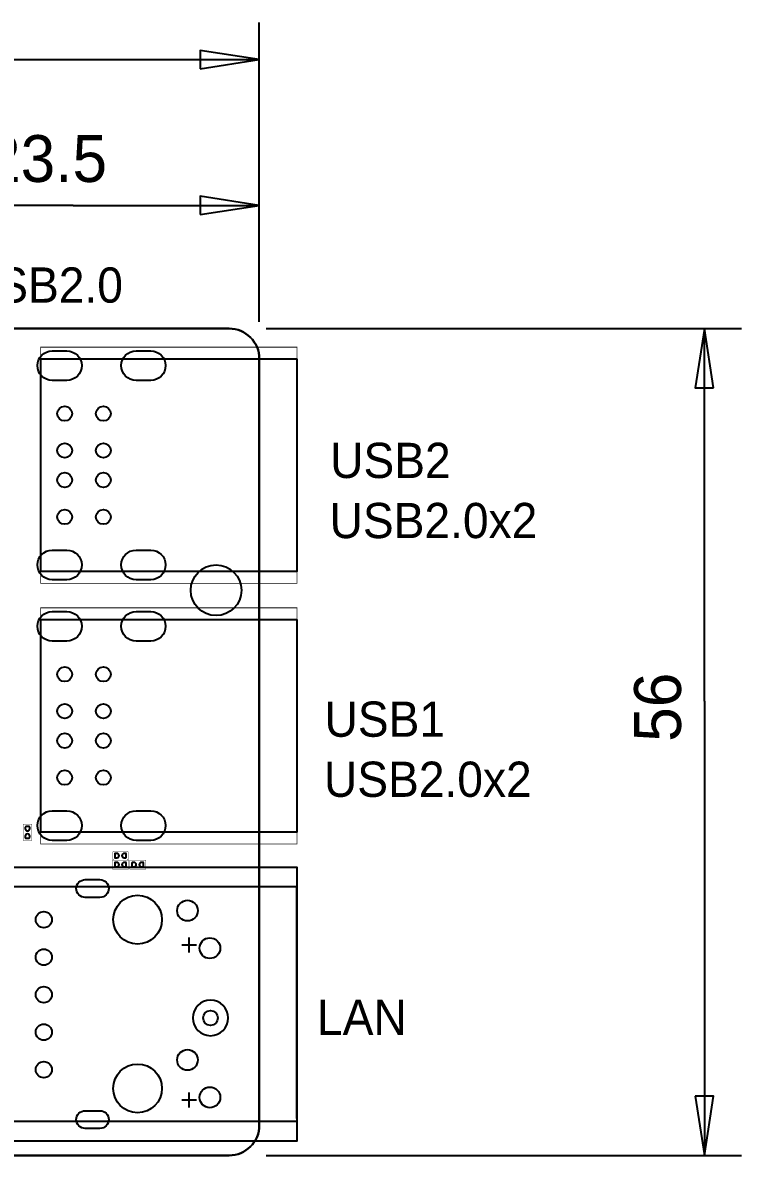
# Model space of a CAD drawing. Extents: x -19 to 125, y -16 to 75.
# Drawn here: x 76.3 to 125, y -4.2 to 72.5 of the extents above; entities that cross this region are included whole.
import ezdxf

# ---------------------------------------------------------------- set-up
doc = ezdxf.new("R2010")
doc.units = 0
for name, color, linetype in [('BG_LAYOUT-TOP', 52, 'CONTINUOUS'), ('BG_OUTLINE', 1, 'CONTINUOUS'), ('PG_ASSEMBLY_TOP', 111, 'CONTINUOUS'), ('PG_SILKSCREEN_TOP', 141, 'CONTINUOUS'), ('PIN_TOP', 80, 'CONTINUOUS')]:
    doc.layers.add(name, color=color, linetype=linetype)

msp = doc.modelspace()

# ---------------------------------------------------------------- linework, layer by layer
at = {"layer": 'BG_LAYOUT-TOP'}
for points in [[(92.356483, 52.267688), (92.356483, 72.527795)], [(88.356491, 69.402808), (92.356483, 70.0278), (88.356491, 70.652792), (88.356491, 69.402808)], [(51.3334, 70.0278), (92.356483, 70.0278)], [(92.356483, 52.267688), (92.356483, 62.647195)], [(88.356491, 59.522208), (92.356483, 60.1472), (88.356491, 60.772192), (88.356491, 59.522208)], [(79.756, 60.1472), (68.846497, 60.1472)], [(79.756, 60.1472), (92.356483, 60.1472)], [(92.824478, 51.799693), (125.004195, 51.799693)], [(123.129192, 47.799701), (122.5042, 51.799693), (121.879208, 47.799701), (123.129192, 47.799701)], [(122.5042, 26.5684), (122.5042, 51.799693)], [(122.5042, 26.5684), (122.5042, -4.200296)], [(121.879208, -0.200304), (122.5042, -4.200296), (123.129192, -0.200304), (121.879208, -0.200304)], [(92.824478, -4.200296), (125.004195, -4.200296)]]:
    msp.add_lwpolyline(points, dxfattribs=at)
at = {"layer": 'BG_OUTLINE'}
msp.add_lwpolyline([(55.892979, 51.799693), (90.324483, 51.799693, -0.414215), (92.356483, 49.767693), (92.356483, -2.168296, -0.414215), (90.324483, -4.200296), (5.391302, -4.200296, -0.414215), (3.359302, -2.168296), (3.359302, 3.061513)], format="xyb", dxfattribs=at)
msp.add_lwpolyline([(55.892979, 51.799693), (5.391302, 51.799693, 0.414215), (3.359302, 49.767693), (3.359302, 10.492003, 0.414203), (4.121302, 9.730003), (4.627194, 9.730003), (4.627194, 3.823513), (4.121302, 3.823513, 0.414217), (3.359302, 3.061513), (3.359302, -2.168296, 0.414215), (5.391302, -4.200296), (90.324483, -4.200296, 0.414215), (92.356483, -2.168296), (92.356483, 49.767693, 0.414215), (90.324483, 51.799693)], format="xyb", close=True, dxfattribs=at)
at = {"layer": 'PG_ASSEMBLY_TOP'}
for points, const_width in [([(94.906389, 34.545676), (77.556487, 34.545676), (77.556487, 50.545695), (94.906389, 50.545695), (94.906389, 34.545676)], 0.050013), ([(94.906389, 16.888181), (77.556487, 16.888181), (77.556487, 32.888199), (94.906389, 32.888199), (94.906389, 16.888181)], 0.050013), ([(76.357201, 17.12849), (76.357201, 18.22831)], 0.0254), ([(76.357201, 18.22831), (76.957199, 18.22831)], 0.0254), ([(76.957199, 18.22831), (76.957199, 17.12849)], 0.0254), ([(76.957199, 17.12849), (76.357201, 17.12849)], 0.0254), ([(82.406363, 15.930499), (82.406363, 16.276701)], 0.0254), ([(82.533363, 16.403701), (83.379462, 16.403701)], 0.0254), ([(83.506462, 16.276701), (83.506462, 15.930499)], 0.0254), ([(82.40649, 15.194001), (82.40649, 15.793999)], 0.0254), ([(82.40649, 15.793999), (83.50631, 15.793999)], 0.0254), ([(83.379462, 15.803499), (82.533363, 15.803499)], 0.0254), ([(83.50631, 15.793999), (83.50631, 15.194001)], 0.0254), ([(83.57489, 15.194001), (83.57489, 15.793999)], 0.0254), ([(83.57489, 15.793999), (84.67471, 15.793999)], 0.0254), ([(84.67471, 15.793999), (84.67471, 15.194001)], 0.0254), ([(83.50631, 15.194001), (82.40649, 15.194001)], 0.0254), ([(84.67471, 15.194001), (83.57489, 15.194001)], 0.0254)]:
    msp.add_lwpolyline(points, dxfattribs=dict(at, const_width=const_width))
at = {"layer": 'PG_ASSEMBLY_TOP', "const_width": 0.0254}
for points in [[(82.406363, 16.276701, -0.414214), (82.533363, 16.403701)], [(83.379462, 16.403701, -0.414253), (83.506462, 16.276701)], [(82.533363, 15.803499, -0.414135), (82.406363, 15.930499)], [(83.506462, 15.930499, -0.414175), (83.379462, 15.803499)]]:
    msp.add_lwpolyline(points, format="xyb", dxfattribs=at)
at = {"layer": 'PG_ASSEMBLY_TOP'}
msp.add_lwpolyline([(73.31649, -3.231286), (73.31649, 15.310714), (94.90649, 15.310714), (94.90649, -3.231286)], close=True, dxfattribs=at)
msp.add_lwpolyline([(73.31649, -1.690192), (73.31649, 13.794613), (73.316287, 14.001394), (94.901182, 13.99761), (94.901385, 13.794613), (94.901385, -1.690192), (94.900191, -1.906397), (73.3155, -1.898802), (73.31649, -1.690192)], dxfattribs=at)
msp.add_lwpolyline([(90.252398, 5.1054, 1), (87.852402, 5.1054, 1)], format="xyb", close=True, dxfattribs=at)
at = {"layer": 'PG_SILKSCREEN_TOP'}
for points in [[(94.906389, 49.745595), (94.906389, 35.345776), (77.556487, 35.345776), (77.556487, 49.745595), (94.906389, 49.745595)], [(94.906389, 32.088099), (94.906389, 17.688281), (77.556487, 17.688281), (77.556487, 32.088099), (94.906389, 32.088099)], [(94.90649, -1.697406), (94.90649, 13.999794), (73.31649, 13.999794), (73.31649, 13.796594)], [(87.111484, 10.049612), (88.111482, 10.049612)], [(87.611585, 9.54979), (87.611585, 10.549509)], [(87.611585, -0.95029), (87.611585, 0.049708)], [(87.111484, -0.450494), (88.111482, -0.450494)], [(94.90649, -1.697406), (94.90649, -1.900606), (73.95149, -1.900606)]]:
    msp.add_lwpolyline(points, dxfattribs=at)
at = {"layer": 'PIN_TOP'}
for points in [[(79.326486, 48.295687), (78.326488, 48.295687, -1), (78.326488, 50.295683), (79.326486, 50.295683, -1)], [(85.006383, 48.295687), (84.006385, 48.295687, -1), (84.006385, 50.295683), (85.006383, 50.295683, -1)], [(79.326486, 34.795689), (78.326488, 34.795689, -1), (78.326488, 36.795685), (79.326486, 36.795685, -1)], [(85.006383, 34.795689), (84.006385, 34.795689, -1), (84.006385, 36.795685), (85.006383, 36.795685, -1)], [(79.326486, 30.638191), (78.326488, 30.638191, -1), (78.326488, 32.638187), (79.326486, 32.638187, -1)], [(85.006383, 30.638191), (84.006385, 30.638191, -1), (84.006385, 32.638187), (85.006383, 32.638187, -1)], [(79.326486, 17.138193), (78.326488, 17.138193, -1), (78.326488, 19.138189), (79.326486, 19.138189, -1)], [(85.006383, 17.138193), (84.006385, 17.138193, -1), (84.006385, 19.138189), (85.006383, 19.138189, -1)], [(76.807289, 17.928412), (76.807289, 18.030012, 0.376179), (76.7588, 18.072506), (76.5429, 18.072506, 0.366154), (76.507111, 18.030012), (76.507111, 17.928412, 0.999013)], [(76.507111, 17.428388), (76.507111, 17.326788, 0.376179), (76.5556, 17.284294), (76.7715, 17.284294, 0.366154), (76.807289, 17.326788), (76.807289, 17.428388, 0.999013)], [(82.70654, 16.253587), (82.60494, 16.253587, 0.376179), (82.562446, 16.205098), (82.562446, 15.989198, 0.366154), (82.60494, 15.95341), (82.70654, 15.95341, 0.999013)], [(83.206565, 15.95341), (83.308165, 15.95341, 0.376179), (83.350659, 16.001898), (83.350659, 16.217798, 0.366154), (83.308165, 16.253587), (83.206565, 16.253587, 0.999013)], [(82.706388, 15.644089), (82.604788, 15.644089, 0.376179), (82.562294, 15.5956), (82.562294, 15.3797, 0.366154), (82.604788, 15.343911), (82.706388, 15.343911, 0.999013)], [(83.206412, 15.343911), (83.308012, 15.343911, 0.376179), (83.350506, 15.3924), (83.350506, 15.6083, 0.366154), (83.308012, 15.644089), (83.206412, 15.644089, 0.999013)], [(83.874788, 15.644089), (83.773188, 15.644089, 0.376179), (83.730694, 15.5956), (83.730694, 15.3797, 0.366154), (83.773188, 15.343911), (83.874788, 15.343911, 0.999013)], [(84.374812, 15.343911), (84.476412, 15.343911, 0.376179), (84.518906, 15.3924), (84.518906, 15.6083, 0.366154), (84.476412, 15.644089), (84.374812, 15.644089, 0.999013)], [(80.561485, 14.474647), (81.561483, 14.474647, -1), (81.561483, 13.274751), (80.561485, 13.274751, -1)], [(80.561485, -1.17536), (81.561483, -1.17536, -1), (81.561483, -2.375256), (80.561485, -2.375256, -1)]]:
    msp.add_lwpolyline(points, format="xyb", close=True, dxfattribs=at)
for centre, radius in [((79.176474, 46.04578), 0.499999), ((81.796484, 46.04578), 0.499999), ((79.176474, 43.545684), 0.499999), ((81.796484, 43.545684), 0.499999), ((79.176474, 41.545688), 0.499999), ((81.796484, 41.545688), 0.499999), ((79.176474, 39.045591), 0.499999), ((81.796484, 39.045591), 0.499999), ((89.428701, 34.075599), 1.7145), ((79.176474, 28.388285), 0.499999), ((81.796484, 28.388285), 0.499999), ((79.176474, 25.888188), 0.499999), ((81.796484, 25.888188), 0.499999), ((79.176474, 23.888192), 0.499999), ((81.796484, 23.888192), 0.499999), ((79.176474, 21.388095), 0.499999), ((81.796484, 21.388095), 0.499999), ((84.11149, 11.764696), 1.651), ((87.491494, 12.374804), 0.69977), ((77.76149, 11.764696), 0.55005), ((89.011379, 9.834804), 0.69977), ((77.76149, 9.224696), 0.55005), ((77.76149, 6.684696), 0.55005), ((89.0524, 5.1054), 0.499999), ((77.76149, 4.144696), 0.55005), ((87.491494, 2.264588), 0.69977), ((77.76149, 1.604696), 0.55005), ((84.11149, 0.334696), 1.651), ((89.011379, -0.275412), 0.69977)]:
    msp.add_circle(centre, radius, dxfattribs=at)

# ---------------------------------------------------------------- texts
at = {"layer": 'BG_LAYOUT-TOP'}
for s, height, width, p in [('23.5', 3.175, 0.992, (73.8505, 61.7347)), ('USB2.0', 2.3876, 0.978723, (72.3519, 53.560142)), ('USB2', 2.3876, 0.978723, (97.155, 41.6814)), ('USB2.0x2', 2.3876, 0.978723, (97.1169, 37.608942)), ('USB1', 2.3876, 0.978723, (96.774, 24.1554)), ('USB2.0x2', 2.3876, 0.978723, (96.7359, 20.082942)), ('LAN', 2.3876, 0.978723, (96.266, 3.9624))]:
    msp.add_text(s, height=height, dxfattribs=dict(at, width=width)).set_placement(p)
at = {"layer": 'BG_LAYOUT-TOP', "width": 0.992}
msp.add_text('56', height=3.175, rotation=90, dxfattribs=at).set_placement((120.9167, 23.8125))

doc.saveas('drawing.dxf')
